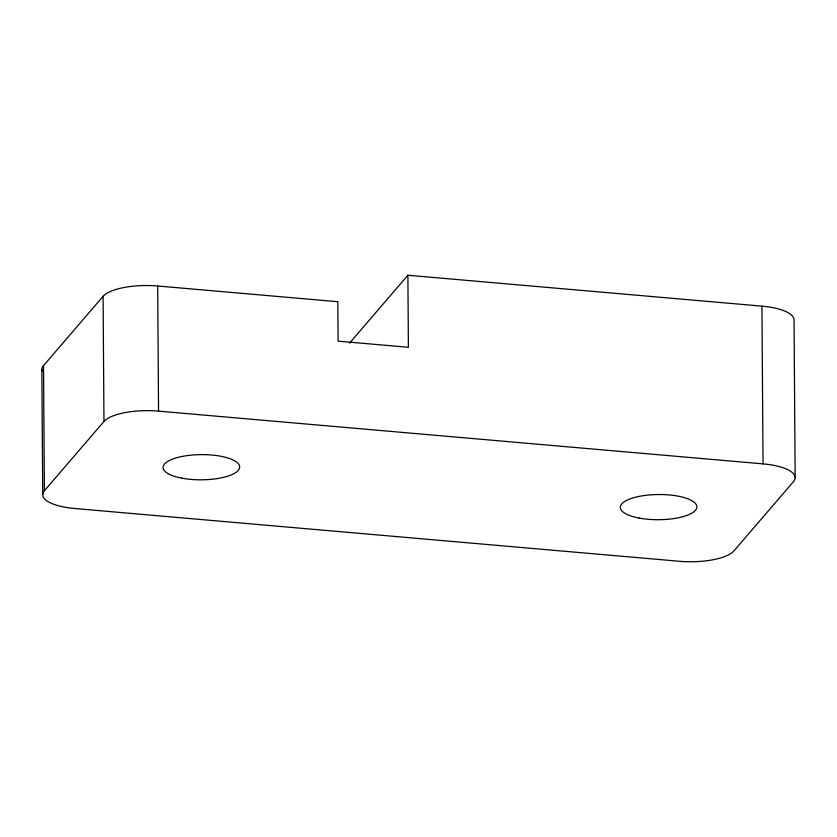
<?xml version="1.0" encoding="UTF-8"?>
<svg xmlns="http://www.w3.org/2000/svg" width="837" height="837" viewBox="0 0 837 837"><rect width="100%" height="100%" fill="white"/><g stroke="black" fill="none" stroke-linecap="round" stroke-linejoin="round"><path stroke-width="1.26" d="M42.143 371.283A44.194 14.532 -0.4 0 1 43.524 365.623L103.087 296.34A44.194 14.532 -0.4 0 1 157.68 285.992L337.824 301.718L338.096 341.151L408.393 347.282L407.891 275.247L761.942 306.143A44.194 14.532 -0.4 0 1 794.051 320.142L795.15 477.875M44.403 490.754L103.966 421.471A44.194 14.532 -0.4 0 1 158.559 411.134L763.051 463.876A44.194 14.532 -0.4 0 1 793.476 481.641L733.913 550.924A44.194 14.532 -0.4 0 1 679.32 561.271L74.828 508.519A44.194 14.532 -0.4 0 1 44.403 490.754L43.524 365.623M349.531 343.128L407.891 275.247M761.942 306.143L763.051 463.876M157.68 285.992L158.559 411.134M103.087 296.34L103.966 421.471M41.85 369.389L42.729 494.521M638.955 518.04A38.282 12.586 -0.4 0 0 696.865 507.065A38.282 12.586 -0.4 0 0 639.96 496.236A38.282 12.586 -0.4 0 0 638.955 518.04M181.734 478.147A38.282 12.586 -0.4 0 0 239.644 467.172A38.282 12.586 -0.4 0 0 182.738 456.332A38.282 12.586 -0.4 0 0 181.734 478.147"/></g></svg>
